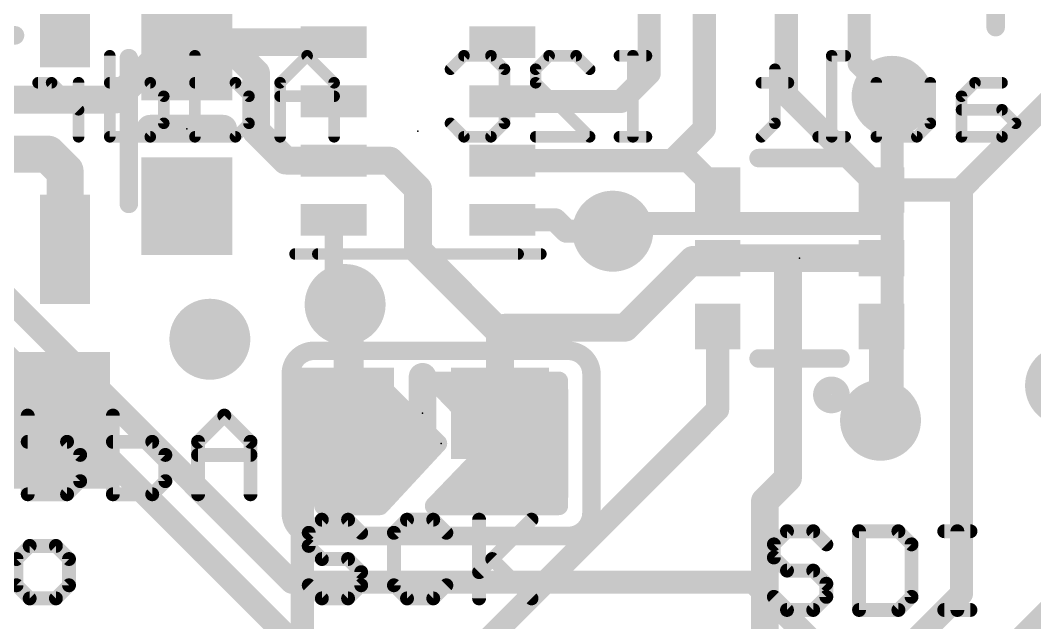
# Model space of a CAD drawing. Extents: x -3.6 to 34.1, y -8.2 to 24.4.
# Drawn here: x 8.33 to 19.47, y 3.49 to 10.11 of the extents above; entities that cross this region are included whole.
import ezdxf

# ---------------------------------------------------------------- set-up
doc = ezdxf.new("R2010")
doc.units = 0
for name, color, linetype in [('1', 12, 'CONTINUOUS'), ('16', 5, 'CONTINUOUS'), ('18', 110, 'CONTINUOUS'), ('21', 40, 'CONTINUOUS'), ('22', 6, 'CONTINUOUS'), ('23', 40, 'CONTINUOUS'), ('24', 6, 'CONTINUOUS')]:
    doc.layers.add(name, color=color, linetype=linetype)

# ---------------------------------------------------------------- blocks, each defined once
blk = doc.blocks.new('RECT')
blk.add_solid([(-0.5, -0.5), (0.5, -0.5), (-0.5, 0.5), (0.5, 0.5)])
blk = doc.blocks.new('RECT121920X243840R50')
at = {"const_width": 0.1905}
blk.add_lwpolyline([(0.2858, -0.5715), (0.2858, 0.5715, 0.4142), (0.1905, 0.6668), (-0.1905, 0.6668, 0.4142), (-0.2858, 0.5715), (-0.2858, -0.5715, 0.4142), (-0.1905, -0.6668), (0.1905, -0.6668, 0.4142)], format="xyb", close=True, dxfattribs=at)
blk.add_solid([(-0.2159, -0.5969), (0.2159, -0.5969), (-0.2159, 0.5969), (0.2159, 0.5969)])
blk = doc.blocks.new('ROUNDV')
at = {"const_width": 0.5}
blk.add_lwpolyline([(0, -0.25, 1), (0, 0.25, 1), (0, -0.25)], format="xyb", dxfattribs=at)

msp = doc.modelspace()

# ---------------------------------------------------------------- linework, layer by layer
at = {"layer": '1'}
for points, const_width in [([(15.24, 9.525), (15.24, 11.01)], 0.254), ([(10.16, 9.7654), (10.16, 10.541)], 0.4064), ([(15.845, 10.58), (15.845, 8.916)], 0.254), ([(16.745, 10.58), (16.745, 9.289)], 0.254), ([(17.545, 10.58), (17.545, 9.633)], 0.254), ([(9.906, 9.7654), (9.3751, 9.2345)], 0.3048), ([(9.906, 9.7654), (10.16, 9.7654)], 0.3048), ([(10.2596, 9.865), (10.16, 9.7654)], 0.3048), ([(10.6816, 9.7654), (10.16, 9.7654)], 0.3048), ([(11.775, 9.865), (10.2596, 9.865)], 0.3048), ([(10.922, 9.525), (10.6816, 9.7654)], 0.3048), ([(17.545, 9.633), (17.907, 9.271)], 0.254), ([(10.922, 8.89), (10.922, 9.525)], 0.3048), ([(15.24, 9.525), (14.93, 9.215)], 0.254), ([(19.804, 9.39), (18.657, 8.243)], 0.254), ([(7.8796, 9.2345), (9.3751, 9.2345)], 0.3048), ([(16.745, 9.289), (17.791, 8.243)], 0.254), ([(14.93, 9.215), (13.625, 9.215)], 0.254), ([(10.922, 8.89), (11.247, 8.565)], 0.3048), ([(15.845, 8.916), (15.494, 8.565)], 0.254), ([(8.636, 8.636), (6.985, 8.636)], 0.4064), ([(8.824, 8.448), (8.636, 8.636)], 0.4064), ([(11.247, 8.565), (11.775, 8.565)], 0.3048), ([(12.39, 8.565), (11.775, 8.565)], 0.3048), ([(12.7, 8.255), (12.39, 8.565)], 0.3048), ([(13.625, 8.565), (15.494, 8.565)], 0.254), ([(15.494, 8.565), (15.669, 8.565)], 0.254), ([(15.669, 8.565), (15.991, 8.243)], 0.254), ([(8.824, 7.5899), (8.824, 8.448)], 0.4064), ([(12.7, 8.255), (12.7, 7.581)], 0.3048), ([(18.657, 8.243), (17.791, 8.243)], 0.254), ([(18.669, 8.231), (18.657, 8.243)], 0.254), ([(18.669, 3.81), (18.669, 8.231)], 0.254), ([(13.625, 7.915), (14.2066, 7.915)], 0.254), ([(14.2066, 7.915), (14.3313, 7.7903)], 0.254), ([(11.775, 7.915), (11.775, 7.185)], 0.2032), ([(14.3313, 7.7903), (14.8393, 7.7903)], 0.254), ([(13.6008, 6.6802), (12.7, 7.581)], 0.3048), ([(15.7207, 7.4756), (14.9761, 6.731)], 0.3048), ([(15.9736, 7.4756), (15.7207, 7.4756)], 0.3048), ([(15.991, 7.493), (15.9736, 7.4756)], 0.3048), ([(15.991, 7.493), (16.764, 7.493)], 0.3048), ([(16.764, 7.493), (17.791, 7.493)], 0.3048), ([(16.764, 5.08), (16.764, 7.493)], 0.3048), ([(11.775, 7.185), (11.975, 6.985)], 0.2032), ([(11.8999, 6.985), (11.9, 6.9851)], 0.254), ([(11.975, 6.985), (11.8999, 6.985)], 0.254), ([(11.975, 6.985), (11.975, 5.8654)], 0.254), ([(13.6008, 6.6802), (13.6516, 6.731)], 0.3048), ([(13.6008, 5.7912), (13.6008, 6.6802)], 0.3048), ([(13.6516, 6.731), (14.9761, 6.731)], 0.3048), ([(15.991, 6.743), (15.991, 5.831)], 0.254), ([(17.78, 6.732), (17.791, 6.743)], 0.254), ([(17.78, 5.715), (17.78, 6.732)], 0.254), ([(7.874, 6.538), (8.697, 5.715)], 0.4064), ([(11.9008, 5.7912), (11.43, 5.3204)], 0.254), ([(11.975, 5.8654), (11.9008, 5.7912)], 0.254), ([(15.991, 5.831), (12.7, 2.54)], 0.254), ([(11.43, 5.3204), (11.43, 1.778)], 0.254), ([(16.51, 4.826), (16.764, 5.08)], 0.3048), ([(16.51, 1.397), (16.51, 4.826)], 0.3048), ([(17.78, 2.921), (18.669, 3.81)], 0.254)]:
    msp.add_lwpolyline(points, dxfattribs=dict(at, const_width=const_width))
for points, const_width in [([(9.906, 9.8416, 1), (9.906, 9.6892)], 0.1524), ([(9.9599, 9.7115, 1), (9.8521, 9.8193)], 0.1524), ([(10.16, 9.8416, 1), (10.16, 9.6892)], 0.1524), ([(10.16, 9.6892, 1), (10.16, 9.8416)], 0.1524), ([(10.2596, 9.9412, 1), (10.2596, 9.7888)], 0.1524), ([(10.3135, 9.8111, 1), (10.2057, 9.9189)], 0.1524), ([(10.7355, 9.8193, 1), (10.6277, 9.7115)], 0.1524), ([(10.6816, 9.6892, 1), (10.6816, 9.8416)], 0.1524), ([(11.775, 9.7888, 1), (11.775, 9.9412)], 0.1524), ([(10.0584, 9.7654, 1), (10.2616, 9.7654)], 0.2032), ([(10.1061, 9.8193, 1), (10.2139, 9.7115)], 0.1524), ([(17.5899, 9.6779, 1), (17.5001, 9.5881)], 0.127), ([(17.4815, 9.633, 1), (17.6085, 9.633)], 0.127), ([(10.9982, 9.525, 1), (10.8458, 9.525)], 0.1524), ([(10.8681, 9.4711, 1), (10.9759, 9.5789)], 0.1524), ([(15.1765, 9.525, 1), (15.3035, 9.525)], 0.127), ([(15.2849, 9.4801, 1), (15.1951, 9.5699)], 0.127), ([(9.3212, 9.2884, 1), (9.429, 9.1806)], 0.1524), ([(9.3751, 9.1583, 1), (9.3751, 9.3107)], 0.1524), ([(16.7899, 9.3339, 1), (16.7001, 9.2441)], 0.127), ([(17.8621, 9.2261, 1), (17.9519, 9.3159)], 0.127), ([(13.625, 9.2785, 1), (13.625, 9.1515)], 0.127), ([(14.8851, 9.2599, 1), (14.9749, 9.1701)], 0.127), ([(14.93, 9.1515, 1), (14.93, 9.2785)], 0.127), ([(16.6815, 9.289, 1), (16.8085, 9.289)], 0.127), ([(10.9759, 8.9439, 1), (10.8681, 8.8361)], 0.1524), ([(15.8899, 8.8711, 1), (15.8001, 8.9609)], 0.127), ([(10.8458, 8.89, 1), (10.9982, 8.89)], 0.1524), ([(15.7815, 8.916, 1), (15.9085, 8.916)], 0.127), ([(8.7078, 8.7078, 1), (8.5642, 8.5642)], 0.2032), ([(8.636, 8.5344, 1), (8.636, 8.7376)], 0.2032), ([(11.247, 8.6412, 1), (11.247, 8.4888)], 0.1524), ([(11.1931, 8.5111, 1), (11.3009, 8.6189)], 0.1524), ([(11.775, 8.6412, 1), (11.775, 8.4888)], 0.1524), ([(11.775, 8.4888, 1), (11.775, 8.6412)], 0.1524), ([(12.4439, 8.6189, 1), (12.3361, 8.5111)], 0.1524), ([(12.39, 8.4888, 1), (12.39, 8.6412)], 0.1524), ([(13.625, 8.6285, 1), (13.625, 8.5015)], 0.127), ([(15.494, 8.6285, 1), (15.494, 8.5015)], 0.127), ([(15.494, 8.5015, 1), (15.494, 8.6285)], 0.127), ([(15.7139, 8.6099, 1), (15.6241, 8.5201)], 0.127), ([(15.669, 8.5015, 1), (15.669, 8.6285)], 0.127), ([(8.9256, 8.448, 1), (8.7224, 8.448)], 0.2032), ([(8.7522, 8.3762, 1), (8.8958, 8.5198)], 0.2032), ([(15.4491, 8.6099, 1), (15.5389, 8.5201)], 0.127), ([(12.7762, 8.255, 1), (12.6238, 8.255)], 0.1524), ([(12.6461, 8.2011, 1), (12.7539, 8.3089)], 0.1524), ([(17.791, 8.3065, 1), (17.791, 8.1795)], 0.127), ([(18.7019, 8.2879, 1), (18.6121, 8.1981)], 0.127), ([(18.7325, 8.231, 1), (18.6055, 8.231)], 0.127), ([(18.657, 8.1795, 1), (18.657, 8.3065)], 0.127), ([(15.9461, 8.1981, 1), (16.0359, 8.2879)], 0.127), ([(17.7461, 8.1981, 1), (17.8359, 8.2879)], 0.127), ([(18.6121, 8.2879, 1), (18.7019, 8.1981)], 0.127), ([(18.6241, 8.1861, 1), (18.7139, 8.2759)], 0.127), ([(13.625, 7.9785, 1), (13.625, 7.8515)], 0.127), ([(14.2515, 7.9599, 1), (14.1617, 7.8701)], 0.127), ([(14.2066, 7.8515, 1), (14.2066, 7.9785)], 0.127), ([(11.8258, 7.915, 1), (11.7242, 7.915)], 0.1016), ([(14.3313, 7.8538, 1), (14.3313, 7.7268)], 0.127), ([(14.8393, 7.7268, 1), (14.8393, 7.8538)], 0.127), ([(14.2864, 7.7454, 1), (14.3762, 7.8352)], 0.127), ([(8.7224, 7.5899, 1), (8.9256, 7.5899)], 0.2032), ([(12.7539, 7.6349, 1), (12.6461, 7.5271)], 0.1524), ([(12.6238, 7.581, 1), (12.7762, 7.581)], 0.1524), ([(15.7207, 7.5518, 1), (15.7207, 7.3994)], 0.1524), ([(15.7746, 7.4217, 1), (15.6668, 7.5295)], 0.1524), ([(15.9197, 7.5295, 1), (16.0275, 7.4217)], 0.1524), ([(15.991, 7.5692, 1), (15.991, 7.4168)], 0.1524), ([(16.0449, 7.4391, 1), (15.9371, 7.5469)], 0.1524), ([(15.9736, 7.3994, 1), (15.9736, 7.5518)], 0.1524), ([(16.764, 7.5692, 1), (16.764, 7.4168)], 0.1524), ([(16.8402, 7.493, 1), (16.6878, 7.493)], 0.1524), ([(16.764, 7.4168, 1), (16.764, 7.5692)], 0.1524), ([(17.791, 7.4168, 1), (17.791, 7.5692)], 0.1524), ([(11.8109, 7.2209, 1), (11.7391, 7.1491)], 0.1016), ([(11.7242, 7.185, 1), (11.8258, 7.185)], 0.1016), ([(11.8999, 7.0485, 1), (11.8999, 6.9215)], 0.127), ([(11.855, 7.0299, 1), (11.9448, 6.9401)], 0.127), ([(11.9449, 6.9402, 1), (11.8551, 7.03)], 0.127), ([(12.0385, 6.985, 1), (11.9115, 6.985)], 0.127), ([(11.9391, 6.9491, 1), (12.0109, 7.0209)], 0.1016), ([(11.975, 6.9215, 1), (11.975, 7.0485)], 0.127), ([(13.677, 6.6802, 1), (13.5246, 6.6802)], 0.1524), ([(13.5469, 6.7341, 1), (13.6547, 6.6263)], 0.1524), ([(13.5469, 6.6263, 1), (13.6547, 6.7341)], 0.1524), ([(13.6516, 6.8072, 1), (13.6516, 6.6548)], 0.1524), ([(13.7055, 6.6771, 1), (13.5977, 6.7849)], 0.1524), ([(14.9222, 6.7849, 1), (15.03, 6.6771)], 0.1524), ([(14.9761, 6.6548, 1), (14.9761, 6.8072)], 0.1524), ([(16.0545, 6.743, 1), (15.9275, 6.743)], 0.127), ([(17.8435, 6.732, 1), (17.7165, 6.732)], 0.127), ([(17.7351, 6.7769, 1), (17.8249, 6.6871)], 0.127), ([(17.8359, 6.6981, 1), (17.7461, 6.7879)], 0.127), ([(11.9457, 5.7463, 1), (11.8559, 5.8361)], 0.127), ([(11.9115, 5.8654, 1), (12.0385, 5.8654)], 0.127), ([(12.0199, 5.8205, 1), (11.9301, 5.9103)], 0.127), ([(16.0359, 5.7861, 1), (15.9461, 5.8759)], 0.127), ([(8.6252, 5.6432, 1), (8.7688, 5.7868)], 0.2032), ([(11.8559, 5.8361, 1), (11.9457, 5.7463)], 0.127), ([(13.5246, 5.7912, 1), (13.677, 5.7912)], 0.1524), ([(15.9275, 5.831, 1), (16.0545, 5.831)], 0.127), ([(17.7165, 5.715, 1), (17.8435, 5.715)], 0.127), ([(11.4935, 5.3204, 1), (11.3665, 5.3204)], 0.127), ([(11.3851, 5.3653, 1), (11.4749, 5.2755)], 0.127), ([(16.6878, 5.08, 1), (16.8402, 5.08)], 0.1524), ([(16.8179, 5.0261, 1), (16.7101, 5.1339)], 0.1524), ([(16.5862, 4.826, 1), (16.4338, 4.826)], 0.1524), ([(16.4561, 4.8799, 1), (16.5639, 4.7721)], 0.1524), ([(18.7139, 3.7651, 1), (18.6241, 3.8549)], 0.127), ([(18.6055, 3.81, 1), (18.7325, 3.81)], 0.127)]:
    msp.add_lwpolyline(points, format="xyb", dxfattribs=dict(at, const_width=const_width))
at = {"layer": '16'}
for points, const_width in [([(17.907, 9.271), (17.907, 7.874)], 0.254), ([(14.8393, 7.7903), (14.923, 7.874)], 0.254), ([(14.923, 7.874), (17.907, 7.874)], 0.254), ([(17.907, 7.874), (17.907, 5.842)], 0.254), ([(7.7459, 7.5057), (11.3146, 3.937)], 0.254), ([(11.8999, 6.985), (11.8999, 5.4991)], 0.254), ([(12.065, 2.54), (7.747, 6.858)], 0.254), ([(12.2325, 6.1476), (11.661, 6.1476)], 0.2032), ([(11.661, 6.1476), (11.661, 4.7744)], 0.2032), ([(12.9191, 5.461), (12.2325, 6.1476)], 0.2032), ([(13.5382, 5.461), (12.877, 6.1476)], 0.2032), ([(12.877, 6.1476), (14.247, 6.1476)], 0.2032), ([(14.247, 6.1476), (14.247, 4.7744)], 0.2032), ([(11.661, 6.096), (12.2841, 6.096)], 0.2032), ([(12.9267, 6.096), (14.247, 6.096)], 0.2032), ([(11.661, 5.8928), (12.4873, 5.8928)], 0.2032), ([(13.1224, 5.8928), (14.247, 5.8928)], 0.2032), ([(17.907, 5.842), (17.78, 5.715)], 0.254), ([(19.1008, 3.0988), (21.844, 5.842)], 0.254), ([(11.661, 5.6896), (12.6905, 5.6896)], 0.2032), ([(13.3181, 5.6896), (14.247, 5.6896)], 0.2032), ([(11.661, 5.4864), (12.8937, 5.4864)], 0.2032), ([(11.8999, 5.4991), (11.938, 5.461)], 0.254), ([(13.5137, 5.4864), (14.247, 5.4864)], 0.2032), ([(12.2825, 4.7744), (12.9191, 5.461)], 0.2032), ([(12.877, 4.7744), (13.5382, 5.461)], 0.2032), ([(11.661, 5.2832), (12.7542, 5.2832)], 0.2032), ([(13.367, 5.2832), (14.247, 5.2832)], 0.2032), ([(11.661, 5.08), (12.5658, 5.08)], 0.2032), ([(13.1713, 5.08), (14.247, 5.08)], 0.2032), ([(11.661, 4.8768), (12.3774, 4.8768)], 0.2032), ([(12.9756, 4.8768), (14.247, 4.8768)], 0.2032), ([(11.661, 4.7744), (12.2825, 4.7744)], 0.2032), ([(14.247, 4.7744), (12.877, 4.7744)], 0.2032), ([(11.3146, 3.937), (16.383, 3.937)], 0.254), ([(16.383, 3.937), (17.78, 2.54)], 0.254)]:
    msp.add_lwpolyline(points, dxfattribs=dict(at, const_width=const_width))
for points, const_width in [([(17.9705, 9.271, 1), (17.8435, 9.271)], 0.127), ([(14.923, 7.9375, 1), (14.923, 7.8105)], 0.127), ([(14.9679, 7.8291, 1), (14.8781, 7.9189)], 0.127), ([(17.9705, 7.874, 1), (17.8435, 7.874)], 0.127), ([(17.8435, 7.874, 1), (17.9705, 7.874)], 0.127), ([(17.907, 7.8105, 1), (17.907, 7.9375)], 0.127), ([(14.7944, 7.8352, 1), (14.8842, 7.7454)], 0.127), ([(11.9634, 6.985, 1), (11.8364, 6.985)], 0.127), ([(11.661, 6.1984, 1), (11.661, 6.0968)], 0.1016), ([(11.7118, 6.1476, 1), (11.6102, 6.1476)], 0.1016), ([(12.2684, 6.1835, 1), (12.1966, 6.1117)], 0.1016), ([(12.2325, 6.0968, 1), (12.2325, 6.1984)], 0.1016), ([(12.9136, 6.1828, 1), (12.8404, 6.1124)], 0.1016), ([(12.877, 6.1984, 1), (12.877, 6.0968)], 0.1016), ([(14.2978, 6.1476, 1), (14.1962, 6.1476)], 0.1016), ([(14.247, 6.0968, 1), (14.247, 6.1984)], 0.1016), ([(11.661, 6.1468, 1), (11.661, 6.0452)], 0.1016), ([(12.2841, 6.0452, 1), (12.2841, 6.1468)], 0.1016), ([(12.9267, 6.1468, 1), (12.9267, 6.0452)], 0.1016), ([(14.247, 6.0452, 1), (14.247, 6.1468)], 0.1016), ([(11.661, 5.9436, 1), (11.661, 5.842)], 0.1016), ([(12.4873, 5.842, 1), (12.4873, 5.9436)], 0.1016), ([(13.1224, 5.9436, 1), (13.1224, 5.842)], 0.1016), ([(14.247, 5.842, 1), (14.247, 5.9436)], 0.1016), ([(17.8435, 5.842, 1), (17.9705, 5.842)], 0.127), ([(17.9519, 5.7971, 1), (17.8621, 5.8869)], 0.127), ([(17.7351, 5.7599, 1), (17.8249, 5.6701)], 0.127), ([(11.661, 5.7404, 1), (11.661, 5.6388)], 0.1016), ([(12.6905, 5.6388, 1), (12.6905, 5.7404)], 0.1016), ([(13.3181, 5.7404, 1), (13.3181, 5.6388)], 0.1016), ([(14.247, 5.6388, 1), (14.247, 5.7404)], 0.1016), ([(11.661, 5.5372, 1), (11.661, 5.4356)], 0.1016), ([(11.9448, 5.544, 1), (11.855, 5.4542)], 0.127), ([(12.8937, 5.4356, 1), (12.8937, 5.5372)], 0.1016), ([(13.5137, 5.5372, 1), (13.5137, 5.4356)], 0.1016), ([(14.247, 5.4356, 1), (14.247, 5.5372)], 0.1016), ([(11.8364, 5.4991, 1), (11.9634, 5.4991)], 0.127), ([(11.8931, 5.4161, 1), (11.9829, 5.5059)], 0.127), ([(12.9564, 5.4265, 1), (12.8818, 5.4955)], 0.1016), ([(12.8832, 5.4251, 1), (12.955, 5.4969)], 0.1016), ([(13.5748, 5.4258, 1), (13.5016, 5.4962)], 0.1016), ([(13.5016, 5.4258, 1), (13.5748, 5.4962)], 0.1016), ([(11.661, 5.334, 1), (11.661, 5.2324)], 0.1016), ([(12.7542, 5.2324, 1), (12.7542, 5.334)], 0.1016), ([(13.367, 5.334, 1), (13.367, 5.2324)], 0.1016), ([(14.247, 5.2324, 1), (14.247, 5.334)], 0.1016), ([(11.661, 5.1308, 1), (11.661, 5.0292)], 0.1016), ([(12.5658, 5.0292, 1), (12.5658, 5.1308)], 0.1016), ([(13.1713, 5.1308, 1), (13.1713, 5.0292)], 0.1016), ([(14.247, 5.0292, 1), (14.247, 5.1308)], 0.1016), ([(11.661, 4.9276, 1), (11.661, 4.826)], 0.1016), ([(12.3774, 4.826, 1), (12.3774, 4.9276)], 0.1016), ([(12.9756, 4.9276, 1), (12.9756, 4.826)], 0.1016), ([(14.247, 4.826, 1), (14.247, 4.9276)], 0.1016), ([(11.661, 4.8252, 1), (11.661, 4.7236)], 0.1016), ([(11.6102, 4.7744, 1), (11.7118, 4.7744)], 0.1016), ([(12.2452, 4.8089, 1), (12.3198, 4.7399)], 0.1016), ([(12.2825, 4.7236, 1), (12.2825, 4.8252)], 0.1016), ([(12.877, 4.8252, 1), (12.877, 4.7236)], 0.1016), ([(12.8404, 4.8096, 1), (12.9136, 4.7392)], 0.1016), ([(14.1962, 4.7744, 1), (14.2978, 4.7744)], 0.1016), ([(14.247, 4.7236, 1), (14.247, 4.8252)], 0.1016), ([(11.3146, 4.0005, 1), (11.3146, 3.8735)], 0.127), ([(11.2697, 3.8921, 1), (11.3595, 3.9819)], 0.127), ([(16.4279, 3.9819, 1), (16.3381, 3.8921)], 0.127), ([(16.383, 3.8735, 1), (16.383, 4.0005)], 0.127)]:
    msp.add_lwpolyline(points, format="xyb", dxfattribs=dict(at, const_width=const_width))
at = {"layer": '21'}
for points, const_width in [([(15.245, 10.03), (15.245, 12.83)], 0.2032), ([(19.045, 12.83), (19.045, 10.03)], 0.2032), ([(7.474, 9.94), (8.274, 9.94)], 0.2032), ([(9.524, 9.69), (9.524, 8.09)], 0.2032), ([(10.56, 8.9154), (9.76, 8.9154)], 0.3048), ([(16.441, 8.593), (17.341, 8.593)], 0.2032), ([(11.35, 7.54), (14.05, 7.54)], 0.127), ([(13.8, 7.54), (11.6, 7.54)], 0.127), ([(16.441, 6.393), (17.341, 6.393)], 0.2032), ([(12.7508, 6.1912), (12.7508, 5.3912)], 0.3048), ([(11.644, 4.6235), (11.4999, 4.4795)], 0.1524), ([(11.9321, 4.6235), (11.644, 4.6235)], 0.1524), ([(12.0761, 4.4795), (11.9321, 4.6235)], 0.1524), ([(12.5795, 4.6235), (12.4354, 4.4795)], 0.1524), ([(12.8676, 4.6235), (12.5795, 4.6235)], 0.1524), ([(13.0117, 4.4795), (12.8676, 4.6235)], 0.1524), ([(13.371, 4.6235), (13.371, 3.7592)], 0.1524), ([(13.371, 4.0473), (13.9472, 4.6235)], 0.1524), ([(16.7529, 4.4965), (16.6088, 4.3525)], 0.1524), ([(17.041, 4.4965), (16.7529, 4.4965)], 0.1524), ([(17.1851, 4.3525), (17.041, 4.4965)], 0.1524), ([(17.5444, 4.4965), (17.5444, 3.6322)], 0.1524), ([(17.9765, 4.4965), (17.5444, 4.4965)], 0.1524), ([(18.1206, 4.3525), (17.9765, 4.4965)], 0.1524), ([(18.4799, 4.4965), (18.768, 4.4965)], 0.1524), ([(18.6239, 3.6322), (18.6239, 4.4965)], 0.1524), ([(11.4999, 4.4795), (11.4999, 4.3354)], 0.1524), ([(12.4354, 4.4795), (12.4354, 3.9033)], 0.1524), ([(8.435, 4.3354), (8.291, 4.1914)], 0.1524), ([(8.7231, 4.3354), (8.435, 4.3354)], 0.1524), ([(8.8672, 4.1914), (8.7231, 4.3354)], 0.1524), ([(11.4999, 4.3354), (11.644, 4.1914)], 0.1524), ([(16.6088, 4.3525), (16.6088, 4.2084)], 0.1524), ([(18.1206, 3.7763), (18.1206, 4.3525)], 0.1524), ([(8.291, 4.1914), (8.291, 3.9033)], 0.1524), ([(8.8672, 3.9033), (8.8672, 4.1914)], 0.1524), ([(11.644, 4.1914), (11.9321, 4.1914)], 0.1524), ([(11.9321, 4.1914), (12.0761, 4.0473)], 0.1524), ([(13.515, 4.1914), (13.9472, 3.7592)], 0.1524), ([(16.6088, 4.2084), (16.7529, 4.0644)], 0.1524), ([(12.0761, 4.0473), (12.0761, 3.9033)], 0.1524), ([(16.7529, 4.0644), (17.041, 4.0644)], 0.1524), ([(17.041, 4.0644), (17.1851, 3.9203)], 0.1524), ([(8.291, 3.9033), (8.435, 3.7592)], 0.1524), ([(8.7231, 3.7592), (8.8672, 3.9033)], 0.1524), ([(11.644, 3.7592), (11.4999, 3.9033)], 0.1524), ([(12.0761, 3.9033), (11.9321, 3.7592)], 0.1524), ([(12.4354, 3.9033), (12.5795, 3.7592)], 0.1524), ([(12.8676, 3.7592), (13.0117, 3.9033)], 0.1524), ([(17.1851, 3.9203), (17.1851, 3.7763)], 0.1524), ([(8.435, 3.7592), (8.7231, 3.7592)], 0.1524), ([(11.9321, 3.7592), (11.644, 3.7592)], 0.1524), ([(12.5795, 3.7592), (12.8676, 3.7592)], 0.1524), ([(16.7529, 3.6322), (16.6088, 3.7763)], 0.1524), ([(17.1851, 3.7763), (17.041, 3.6322)], 0.1524), ([(17.9765, 3.6322), (18.1206, 3.7763)], 0.1524), ([(17.041, 3.6322), (16.7529, 3.6322)], 0.1524), ([(17.5444, 3.6322), (17.9765, 3.6322)], 0.1524), ([(18.4799, 3.6322), (18.768, 3.6322)], 0.1524)]:
    msp.add_lwpolyline(points, dxfattribs=dict(at, const_width=const_width))
for points, const_width in [([(8.274, 9.8892, 1), (8.274, 9.9908)], 0.1016), ([(15.1942, 10.03, 1), (15.2958, 10.03)], 0.1016), ([(18.9942, 10.03, 1), (19.0958, 10.03)], 0.1016), ([(9.5748, 9.69, 1), (9.4732, 9.69)], 0.1016), ([(9.76, 8.9916, 1), (9.76, 8.8392)], 0.1524), ([(10.56, 8.8392, 1), (10.56, 8.9916)], 0.1524), ([(16.441, 8.6438, 1), (16.441, 8.5422)], 0.1016), ([(17.341, 8.5422, 1), (17.341, 8.6438)], 0.1016), ([(9.4732, 8.09, 1), (9.5748, 8.09)], 0.1016), ([(11.35, 7.5717, 1), (11.35, 7.5083)], 0.0635), ([(11.6, 7.5717, 1), (11.6, 7.5083)], 0.0635), ([(13.8, 7.5083, 1), (13.8, 7.5717)], 0.0635), ([(14.05, 7.5083, 1), (14.05, 7.5717)], 0.0635), ([(16.441, 6.4438, 1), (16.441, 6.3422)], 0.1016), ([(17.341, 6.3422, 1), (17.341, 6.4438)], 0.1016), ([(12.827, 6.1912, 1), (12.6746, 6.1912)], 0.1524), ([(17.241, 5.893, 1), (17.241, 6.093, 1), (17.241, 5.893)], 0.2032), ([(12.6746, 5.3912, 1), (12.827, 5.3912)], 0.1524), ([(11.644, 4.6616, 1), (11.644, 4.5854)], 0.0762), ([(11.6709, 4.5966, 1), (11.617, 4.6505)], 0.0762), ([(11.959, 4.6505, 1), (11.9051, 4.5966)], 0.0762), ([(11.9321, 4.5854, 1), (11.9321, 4.6616)], 0.0762), ([(12.5795, 4.6616, 1), (12.5795, 4.5854)], 0.0762), ([(12.6064, 4.5966, 1), (12.5526, 4.6505)], 0.0762), ([(12.8946, 4.6505, 1), (12.8407, 4.5966)], 0.0762), ([(12.8676, 4.5854, 1), (12.8676, 4.6616)], 0.0762), ([(13.4091, 4.6235, 1), (13.3329, 4.6235)], 0.0762), ([(13.9741, 4.5966, 1), (13.9202, 4.6505)], 0.0762), ([(16.7529, 4.5346, 1), (16.7529, 4.4584)], 0.0762), ([(16.7798, 4.4696, 1), (16.726, 4.5235)], 0.0762), ([(17.068, 4.5235, 1), (17.0141, 4.4696)], 0.0762), ([(17.041, 4.4584, 1), (17.041, 4.5346)], 0.0762), ([(17.5825, 4.4965, 1), (17.5063, 4.4965)], 0.0762), ([(17.5444, 4.5346, 1), (17.5444, 4.4584)], 0.0762), ([(18.0035, 4.5235, 1), (17.9496, 4.4696)], 0.0762), ([(17.9765, 4.4584, 1), (17.9765, 4.5346)], 0.0762), ([(18.4799, 4.5346, 1), (18.4799, 4.4584)], 0.0762), ([(18.662, 4.4965, 1), (18.5858, 4.4965)], 0.0762), ([(18.768, 4.4584, 1), (18.768, 4.5346)], 0.0762), ([(11.538, 4.4795, 1), (11.4618, 4.4795)], 0.0762), ([(11.473, 4.5064, 1), (11.5269, 4.4525)], 0.0762), ([(12.0492, 4.4525, 1), (12.1031, 4.5064)], 0.0762), ([(12.4735, 4.4795, 1), (12.3973, 4.4795)], 0.0762), ([(12.4085, 4.5064, 1), (12.4624, 4.4525)], 0.0762), ([(12.9847, 4.4525, 1), (13.0386, 4.5064)], 0.0762), ([(8.435, 4.3735, 1), (8.435, 4.2973)], 0.0762), ([(8.462, 4.3085, 1), (8.4081, 4.3624)], 0.0762), ([(8.7501, 4.3624, 1), (8.6962, 4.3085)], 0.0762), ([(8.7231, 4.2973, 1), (8.7231, 4.3735)], 0.0762), ([(11.5269, 4.3624, 1), (11.473, 4.3085)], 0.0762), ([(11.4618, 4.3354, 1), (11.538, 4.3354)], 0.0762), ([(16.6469, 4.3525, 1), (16.5707, 4.3525)], 0.0762), ([(16.5819, 4.3794, 1), (16.6358, 4.3255)], 0.0762), ([(17.1581, 4.3255, 1), (17.212, 4.3794)], 0.0762), ([(18.1587, 4.3525, 1), (18.0825, 4.3525)], 0.0762), ([(18.0936, 4.3255, 1), (18.1475, 4.3794)], 0.0762), ([(8.264, 4.2183, 1), (8.3179, 4.1644)], 0.0762), ([(8.3291, 4.1914, 1), (8.2529, 4.1914)], 0.0762), ([(8.9053, 4.1914, 1), (8.8291, 4.1914)], 0.0762), ([(8.8402, 4.1644, 1), (8.8941, 4.2183)], 0.0762), ([(11.644, 4.2295, 1), (11.644, 4.1533)], 0.0762), ([(11.617, 4.1644, 1), (11.6709, 4.2183)], 0.0762), ([(11.959, 4.2183, 1), (11.9051, 4.1644)], 0.0762), ([(11.9321, 4.1533, 1), (11.9321, 4.2295)], 0.0762), ([(13.542, 4.2183, 1), (13.4881, 4.1644)], 0.0762), ([(16.6358, 4.2354, 1), (16.5819, 4.1815)], 0.0762), ([(16.5707, 4.2084, 1), (16.6469, 4.2084)], 0.0762), ([(12.1142, 4.0473, 1), (12.038, 4.0473)], 0.0762), ([(16.7529, 4.1025, 1), (16.7529, 4.0263)], 0.0762), ([(16.726, 4.0374, 1), (16.7798, 4.0913)], 0.0762), ([(17.068, 4.0913, 1), (17.0141, 4.0374)], 0.0762), ([(17.041, 4.0263, 1), (17.041, 4.1025)], 0.0762), ([(12.0492, 4.0204, 1), (12.1031, 4.0743)], 0.0762), ([(13.344, 4.0743, 1), (13.3979, 4.0204)], 0.0762), ([(8.3179, 3.9302, 1), (8.264, 3.8763)], 0.0762), ([(8.2529, 3.9033, 1), (8.3291, 3.9033)], 0.0762), ([(8.8291, 3.9033, 1), (8.9053, 3.9033)], 0.0762), ([(8.8941, 3.8763, 1), (8.8402, 3.9302)], 0.0762), ([(11.5269, 3.9302, 1), (11.473, 3.8763)], 0.0762), ([(12.038, 3.9033, 1), (12.1142, 3.9033)], 0.0762), ([(12.1031, 3.8763, 1), (12.0492, 3.9302)], 0.0762), ([(12.4624, 3.9302, 1), (12.4085, 3.8763)], 0.0762), ([(12.3973, 3.9033, 1), (12.4735, 3.9033)], 0.0762), ([(13.0386, 3.8763, 1), (12.9847, 3.9302)], 0.0762), ([(17.2232, 3.9203, 1), (17.147, 3.9203)], 0.0762), ([(17.1581, 3.8934, 1), (17.212, 3.9473)], 0.0762), ([(8.435, 3.7973, 1), (8.435, 3.7211)], 0.0762), ([(8.4081, 3.7323, 1), (8.462, 3.7861)], 0.0762), ([(8.6962, 3.7861, 1), (8.7501, 3.7323)], 0.0762), ([(8.7231, 3.7211, 1), (8.7231, 3.7973)], 0.0762), ([(11.644, 3.7973, 1), (11.644, 3.7211)], 0.0762), ([(11.617, 3.7323, 1), (11.6709, 3.7861)], 0.0762), ([(11.9051, 3.7861, 1), (11.959, 3.7323)], 0.0762), ([(11.9321, 3.7211, 1), (11.9321, 3.7973)], 0.0762), ([(12.5795, 3.7973, 1), (12.5795, 3.7211)], 0.0762), ([(12.5526, 3.7323, 1), (12.6064, 3.7861)], 0.0762), ([(12.8407, 3.7861, 1), (12.8946, 3.7323)], 0.0762), ([(12.8676, 3.7211, 1), (12.8676, 3.7973)], 0.0762), ([(13.3329, 3.7592, 1), (13.4091, 3.7592)], 0.0762), ([(13.9202, 3.7323, 1), (13.9741, 3.7861)], 0.0762), ([(16.6358, 3.8032, 1), (16.5819, 3.7493)], 0.0762), ([(17.147, 3.7763, 1), (17.2232, 3.7763)], 0.0762), ([(17.212, 3.7493, 1), (17.1581, 3.8032)], 0.0762), ([(18.0825, 3.7763, 1), (18.1587, 3.7763)], 0.0762), ([(18.1475, 3.7493, 1), (18.0936, 3.8032)], 0.0762), ([(16.7529, 3.6703, 1), (16.7529, 3.5941)], 0.0762), ([(16.726, 3.6053, 1), (16.7798, 3.6591)], 0.0762), ([(17.0141, 3.6591, 1), (17.068, 3.6053)], 0.0762), ([(17.041, 3.5941, 1), (17.041, 3.6703)], 0.0762), ([(17.5444, 3.6703, 1), (17.5444, 3.5941)], 0.0762), ([(17.9496, 3.6591, 1), (18.0035, 3.6053)], 0.0762), ([(17.9765, 3.5941, 1), (17.9765, 3.6703)], 0.0762), ([(18.4799, 3.6703, 1), (18.4799, 3.5941)], 0.0762), ([(18.768, 3.5941, 1), (18.768, 3.6703)], 0.0762), ([(17.5063, 3.6322, 1), (17.5825, 3.6322)], 0.0762), ([(18.5858, 3.6322, 1), (18.662, 3.6322)], 0.0762)]:
    msp.add_lwpolyline(points, format="xyb", dxfattribs=dict(at, const_width=const_width))
at = {"layer": '22'}
for points, const_width in [([(9.3147, 9.7163), (9.3147, 8.8265)], 0.127), ([(10.2503, 9.7163), (10.2503, 8.8265)], 0.127), ([(11.4824, 9.7163), (11.1858, 9.4197)], 0.127), ([(11.779, 9.4197), (11.4824, 9.7163)], 0.127), ([(13.0568, 9.568), (13.2051, 9.7163)], 0.127), ([(13.2051, 9.7163), (13.5017, 9.7163)], 0.127), ([(13.5017, 9.7163), (13.65, 9.568)], 0.127), ([(13.9923, 9.568), (14.1406, 9.7163)], 0.127), ([(14.1406, 9.7163), (14.4372, 9.7163)], 0.127), ([(14.4372, 9.7163), (14.5855, 9.568)], 0.127), ([(15.2092, 9.7163), (14.9126, 9.7163)], 0.127), ([(15.0609, 8.8265), (15.0609, 9.7163)], 0.127), ([(17.3921, 9.7163), (17.2438, 9.7163)], 0.127), ([(17.2438, 9.7163), (17.2438, 8.8265)], 0.127), ([(13.65, 9.568), (13.65, 8.9748)], 0.127), ([(13.9923, 9.4197), (13.9923, 9.568)], 0.127), ([(16.6201, 9.568), (16.6201, 8.9748)], 0.127), ([(8.6758, 9.4197), (8.5275, 9.4197)], 0.127), ([(8.9724, 9.1231), (8.6758, 9.4197)], 0.127), ([(8.9724, 8.8265), (8.9724, 9.4197)], 0.127), ([(9.7596, 9.4197), (9.3147, 9.4197)], 0.127), ([(9.9079, 9.2714), (9.7596, 9.4197)], 0.127), ([(10.6951, 9.4197), (10.2503, 9.4197)], 0.127), ([(10.8434, 9.2714), (10.6951, 9.4197)], 0.127), ([(11.1858, 9.4197), (11.1858, 8.8265)], 0.127), ([(11.779, 8.8265), (11.779, 9.4197)], 0.127), ([(14.5855, 8.8265), (13.9923, 9.4197)], 0.127), ([(16.7684, 9.4197), (16.4718, 9.4197)], 0.127), ([(17.7344, 8.8265), (17.7344, 9.4197)], 0.127), ([(18.3276, 9.4197), (18.3276, 8.9748)], 0.127), ([(18.8182, 9.4197), (18.6699, 9.2714)], 0.127), ([(19.1148, 9.4197), (18.8182, 9.4197)], 0.127), ([(9.9079, 8.9748), (9.9079, 9.2714)], 0.127), ([(10.8434, 8.9748), (10.8434, 9.2714)], 0.127), ([(11.779, 9.2714), (11.1858, 9.2714)], 0.127), ([(18.6699, 9.2714), (18.6699, 8.8265)], 0.127), ([(19.1148, 9.1231), (18.6699, 9.1231)], 0.127), ([(19.2631, 8.9748), (19.1148, 9.1231)], 0.127), ([(9.7596, 8.8265), (9.9079, 8.9748)], 0.127), ([(10.6951, 8.8265), (10.8434, 8.9748)], 0.127), ([(13.2051, 8.8265), (13.0568, 8.9748)], 0.127), ([(13.65, 8.9748), (13.5017, 8.8265)], 0.127), ([(16.6201, 8.9748), (16.4718, 8.8265)], 0.127), ([(18.3276, 8.9748), (18.1793, 8.8265)], 0.127), ([(19.1148, 8.8265), (19.2631, 8.9748)], 0.127), ([(9.3147, 8.8265), (9.7596, 8.8265)], 0.127), ([(10.2503, 8.8265), (10.6951, 8.8265)], 0.127), ([(13.5017, 8.8265), (13.2051, 8.8265)], 0.127), ([(13.9923, 8.8265), (14.5855, 8.8265)], 0.127), ([(15.2092, 8.8265), (14.9126, 8.8265)], 0.127), ([(17.3921, 8.8265), (17.0955, 8.8265)], 0.127), ([(18.1793, 8.8265), (17.7344, 8.8265)], 0.127), ([(18.6699, 8.8265), (19.1148, 8.8265)], 0.127), ([(14.351, 6.477), (11.557, 6.477)], 0.2032), ([(11.303, 6.223), (11.303, 4.699)], 0.2032), ([(14.605, 6.223), (14.605, 4.699)], 0.2032), ([(8.4136, 5.7665), (8.4136, 4.9022)], 0.1524), ([(9.3491, 5.7665), (9.3491, 4.9022)], 0.1524), ([(10.5728, 5.7665), (10.2847, 5.4784)], 0.1524), ([(10.8609, 5.4784), (10.5728, 5.7665)], 0.1524), ([(8.8458, 5.4784), (8.4136, 5.4784)], 0.1524), ([(8.9898, 5.3344), (8.8458, 5.4784)], 0.1524), ([(9.7813, 5.4784), (9.3491, 5.4784)], 0.1524), ([(9.9254, 5.3344), (9.7813, 5.4784)], 0.1524), ([(10.2847, 5.4784), (10.2847, 4.9022)], 0.1524), ([(10.8609, 4.9022), (10.8609, 5.4784)], 0.1524), ([(8.9898, 5.0463), (8.9898, 5.3344)], 0.1524), ([(9.9254, 5.0463), (9.9254, 5.3344)], 0.1524), ([(10.8609, 5.3344), (10.2847, 5.3344)], 0.1524), ([(8.8458, 4.9022), (8.9898, 5.0463)], 0.1524), ([(9.7813, 4.9022), (9.9254, 5.0463)], 0.1524), ([(8.4136, 4.9022), (8.8458, 4.9022)], 0.1524), ([(9.3491, 4.9022), (9.7813, 4.9022)], 0.1524), ([(11.557, 4.445), (14.351, 4.445)], 0.2032)]:
    msp.add_lwpolyline(points, dxfattribs=dict(at, const_width=const_width))
for points, const_width in [([(9.3465, 9.7163, 1), (9.283, 9.7163)], 0.0635), ([(10.282, 9.7163, 1), (10.2185, 9.7163)], 0.0635), ([(11.5048, 9.7387, 1), (11.4599, 9.6938)], 0.0635), ([(11.5048, 9.6938, 1), (11.4599, 9.7387)], 0.0635), ([(13.2051, 9.748, 1), (13.2051, 9.6845)], 0.0635), ([(13.2276, 9.6938, 1), (13.1827, 9.7387)], 0.0635), ([(13.5242, 9.7387, 1), (13.4792, 9.6938)], 0.0635), ([(13.5017, 9.6845, 1), (13.5017, 9.748)], 0.0635), ([(14.1406, 9.748, 1), (14.1406, 9.6845)], 0.0635), ([(14.1631, 9.6938, 1), (14.1182, 9.7387)], 0.0635), ([(14.4597, 9.7387, 1), (14.4148, 9.6938)], 0.0635), ([(14.4372, 9.6845, 1), (14.4372, 9.748)], 0.0635), ([(14.9126, 9.748, 1), (14.9126, 9.6845)], 0.0635), ([(15.0926, 9.7163, 1), (15.0291, 9.7163)], 0.0635), ([(15.2092, 9.6845, 1), (15.2092, 9.748)], 0.0635), ([(17.2755, 9.7163, 1), (17.212, 9.7163)], 0.0635), ([(17.2438, 9.748, 1), (17.2438, 9.6845)], 0.0635), ([(17.3921, 9.6845, 1), (17.3921, 9.748)], 0.0635), ([(13.0344, 9.5904, 1), (13.0793, 9.5455)], 0.0635), ([(13.6817, 9.568, 1), (13.6182, 9.568)], 0.0635), ([(13.6275, 9.5455, 1), (13.6724, 9.5904)], 0.0635), ([(14.0241, 9.568, 1), (13.9606, 9.568)], 0.0635), ([(13.9699, 9.5904, 1), (14.0148, 9.5455)], 0.0635), ([(14.5631, 9.5455, 1), (14.608, 9.5904)], 0.0635), ([(16.6518, 9.568, 1), (16.5883, 9.568)], 0.0635), ([(8.5275, 9.4514, 1), (8.5275, 9.3879)], 0.0635), ([(8.6983, 9.4421, 1), (8.6534, 9.3972)], 0.0635), ([(8.6758, 9.3879, 1), (8.6758, 9.4514)], 0.0635), ([(9.0041, 9.4197, 1), (8.9406, 9.4197)], 0.0635), ([(9.3147, 9.4514, 1), (9.3147, 9.3879)], 0.0635), ([(9.7821, 9.4421, 1), (9.7372, 9.3972)], 0.0635), ([(9.7596, 9.3879, 1), (9.7596, 9.4514)], 0.0635), ([(10.2503, 9.4514, 1), (10.2503, 9.3879)], 0.0635), ([(10.7176, 9.4421, 1), (10.6727, 9.3972)], 0.0635), ([(10.6951, 9.3879, 1), (10.6951, 9.4514)], 0.0635), ([(11.2175, 9.4197, 1), (11.154, 9.4197)], 0.0635), ([(11.1633, 9.4421, 1), (11.2082, 9.3972)], 0.0635), ([(11.8107, 9.4197, 1), (11.7472, 9.4197)], 0.0635), ([(11.7565, 9.3972, 1), (11.8014, 9.4421)], 0.0635), ([(14.0148, 9.4421, 1), (13.9699, 9.3972)], 0.0635), ([(16.4718, 9.4514, 1), (16.4718, 9.3879)], 0.0635), ([(16.7684, 9.3879, 1), (16.7684, 9.4514)], 0.0635), ([(17.7662, 9.4197, 1), (17.7027, 9.4197)], 0.0635), ([(18.3593, 9.4197, 1), (18.2958, 9.4197)], 0.0635), ([(18.8182, 9.4514, 1), (18.8182, 9.3879)], 0.0635), ([(18.8407, 9.3972, 1), (18.7958, 9.4421)], 0.0635), ([(19.1148, 9.3879, 1), (19.1148, 9.4514)], 0.0635), ([(13.9606, 9.4197, 1), (14.0241, 9.4197)], 0.0635), ([(9.9397, 9.2714, 1), (9.8762, 9.2714)], 0.0635), ([(9.8855, 9.2489, 1), (9.9304, 9.2938)], 0.0635), ([(10.8752, 9.2714, 1), (10.8117, 9.2714)], 0.0635), ([(10.821, 9.2489, 1), (10.8659, 9.2938)], 0.0635), ([(11.1858, 9.3031, 1), (11.1858, 9.2396)], 0.0635), ([(11.779, 9.2396, 1), (11.779, 9.3031)], 0.0635), ([(18.7017, 9.2714, 1), (18.6382, 9.2714)], 0.0635), ([(18.6475, 9.2938, 1), (18.6924, 9.2489)], 0.0635), ([(8.9499, 9.1006, 1), (8.9948, 9.1455)], 0.0635), ([(18.6699, 9.1548, 1), (18.6699, 9.0913)], 0.0635), ([(19.1373, 9.1455, 1), (19.0924, 9.1006)], 0.0635), ([(19.1148, 9.0913, 1), (19.1148, 9.1548)], 0.0635), ([(9.9304, 8.9523, 1), (9.8855, 8.9972)], 0.0635), ([(10.8659, 8.9523, 1), (10.821, 8.9972)], 0.0635), ([(13.0793, 8.9972, 1), (13.0344, 8.9523)], 0.0635), ([(13.6724, 8.9523, 1), (13.6275, 8.9972)], 0.0635), ([(16.6425, 8.9523, 1), (16.5976, 8.9972)], 0.0635), ([(18.35, 8.9523, 1), (18.3051, 8.9972)], 0.0635), ([(19.2856, 8.9523, 1), (19.2406, 8.9972)], 0.0635), ([(19.2406, 8.9523, 1), (19.2856, 8.9972)], 0.0635), ([(9.8762, 8.9748, 1), (9.9397, 8.9748)], 0.0635), ([(10.8117, 8.9748, 1), (10.8752, 8.9748)], 0.0635), ([(13.6182, 8.9748, 1), (13.6817, 8.9748)], 0.0635), ([(16.5883, 8.9748, 1), (16.6518, 8.9748)], 0.0635), ([(18.2958, 8.9748, 1), (18.3593, 8.9748)], 0.0635), ([(8.9406, 8.8265, 1), (9.0041, 8.8265)], 0.0635), ([(9.3147, 8.8583, 1), (9.3147, 8.7948)], 0.0635), ([(9.283, 8.8265, 1), (9.3465, 8.8265)], 0.0635), ([(9.7372, 8.849, 1), (9.7821, 8.804)], 0.0635), ([(9.7596, 8.7948, 1), (9.7596, 8.8583)], 0.0635), ([(10.2503, 8.8583, 1), (10.2503, 8.7948)], 0.0635), ([(10.2185, 8.8265, 1), (10.282, 8.8265)], 0.0635), ([(10.6727, 8.849, 1), (10.7176, 8.804)], 0.0635), ([(10.6951, 8.7948, 1), (10.6951, 8.8583)], 0.0635), ([(11.154, 8.8265, 1), (11.2175, 8.8265)], 0.0635), ([(11.7472, 8.8265, 1), (11.8107, 8.8265)], 0.0635), ([(13.2051, 8.8583, 1), (13.2051, 8.7948)], 0.0635), ([(13.1827, 8.804, 1), (13.2276, 8.849)], 0.0635), ([(13.4792, 8.849, 1), (13.5242, 8.804)], 0.0635), ([(13.5017, 8.7948, 1), (13.5017, 8.8583)], 0.0635), ([(13.9923, 8.8583, 1), (13.9923, 8.7948)], 0.0635), ([(14.5631, 8.804, 1), (14.608, 8.849)], 0.0635), ([(14.5855, 8.7948, 1), (14.5855, 8.8583)], 0.0635), ([(14.9126, 8.8583, 1), (14.9126, 8.7948)], 0.0635), ([(15.0291, 8.8265, 1), (15.0926, 8.8265)], 0.0635), ([(15.2092, 8.7948, 1), (15.2092, 8.8583)], 0.0635), ([(16.4493, 8.849, 1), (16.4943, 8.804)], 0.0635), ([(17.0955, 8.8583, 1), (17.0955, 8.7948)], 0.0635), ([(17.212, 8.8265, 1), (17.2755, 8.8265)], 0.0635), ([(17.3921, 8.7948, 1), (17.3921, 8.8583)], 0.0635), ([(17.7344, 8.8583, 1), (17.7344, 8.7948)], 0.0635), ([(17.7027, 8.8265, 1), (17.7662, 8.8265)], 0.0635), ([(18.1568, 8.849, 1), (18.2017, 8.804)], 0.0635), ([(18.1793, 8.7948, 1), (18.1793, 8.8583)], 0.0635), ([(18.6699, 8.8583, 1), (18.6699, 8.7948)], 0.0635), ([(18.6382, 8.8265, 1), (18.7017, 8.8265)], 0.0635), ([(19.0924, 8.849, 1), (19.1373, 8.804)], 0.0635), ([(19.1148, 8.7948, 1), (19.1148, 8.8583)], 0.0635), ([(11.557, 6.477, 0.4142), (11.303, 6.223)], 0.2032), ([(11.557, 6.5278, 1), (11.557, 6.4262)], 0.1016), ([(11.557, 6.4262, 1), (11.557, 6.5278)], 0.1016), ([(14.605, 6.223, 0.4142), (14.351, 6.477)], 0.2032), ([(14.351, 6.5278, 1), (14.351, 6.4262)], 0.1016), ([(14.351, 6.4262, 1), (14.351, 6.5278)], 0.1016), ([(11.3538, 6.223, 1), (11.2522, 6.223)], 0.1016), ([(11.2522, 6.223, 1), (11.3538, 6.223)], 0.1016), ([(14.6558, 6.223, 1), (14.5542, 6.223)], 0.1016), ([(14.5542, 6.223, 1), (14.6558, 6.223)], 0.1016), ([(8.4517, 5.7665, 1), (8.3755, 5.7665)], 0.0762), ([(9.3872, 5.7665, 1), (9.311, 5.7665)], 0.0762), ([(10.5997, 5.7935, 1), (10.5458, 5.7396)], 0.0762), ([(10.5997, 5.7396, 1), (10.5458, 5.7935)], 0.0762), ([(8.4136, 5.5165, 1), (8.4136, 5.4403)], 0.0762), ([(8.8727, 5.5054, 1), (8.8188, 5.4515)], 0.0762), ([(8.8458, 5.4403, 1), (8.8458, 5.5165)], 0.0762), ([(9.3491, 5.5165, 1), (9.3491, 5.4403)], 0.0762), ([(9.8082, 5.5054, 1), (9.7544, 5.4515)], 0.0762), ([(9.7813, 5.4403, 1), (9.7813, 5.5165)], 0.0762), ([(10.2577, 5.5054, 1), (10.3116, 5.4515)], 0.0762), ([(10.3228, 5.4784, 1), (10.2466, 5.4784)], 0.0762), ([(10.899, 5.4784, 1), (10.8228, 5.4784)], 0.0762), ([(10.8339, 5.4515, 1), (10.8878, 5.5054)], 0.0762), ([(9.0279, 5.3344, 1), (8.9517, 5.3344)], 0.0762), ([(8.9629, 5.3074, 1), (9.0168, 5.3613)], 0.0762), ([(9.9635, 5.3344, 1), (9.8873, 5.3344)], 0.0762), ([(9.8984, 5.3074, 1), (9.9523, 5.3613)], 0.0762), ([(10.2847, 5.3725, 1), (10.2847, 5.2963)], 0.0762), ([(10.8609, 5.2963, 1), (10.8609, 5.3725)], 0.0762), ([(8.9517, 5.0463, 1), (9.0279, 5.0463)], 0.0762), ([(9.0168, 5.0193, 1), (8.9629, 5.0732)], 0.0762), ([(9.8873, 5.0463, 1), (9.9635, 5.0463)], 0.0762), ([(9.9523, 5.0193, 1), (9.8984, 5.0732)], 0.0762), ([(8.4136, 4.9403, 1), (8.4136, 4.8641)], 0.0762), ([(8.3755, 4.9022, 1), (8.4517, 4.9022)], 0.0762), ([(8.8188, 4.9291, 1), (8.8727, 4.8753)], 0.0762), ([(8.8458, 4.8641, 1), (8.8458, 4.9403)], 0.0762), ([(9.3491, 4.9403, 1), (9.3491, 4.8641)], 0.0762), ([(9.311, 4.9022, 1), (9.3872, 4.9022)], 0.0762), ([(9.7544, 4.9291, 1), (9.8082, 4.8753)], 0.0762), ([(9.7813, 4.8641, 1), (9.7813, 4.9403)], 0.0762), ([(10.2466, 4.9022, 1), (10.3228, 4.9022)], 0.0762), ([(10.8228, 4.9022, 1), (10.899, 4.9022)], 0.0762), ([(11.303, 4.699, 0.4142), (11.557, 4.445)], 0.2032), ([(11.3538, 4.699, 1), (11.2522, 4.699)], 0.1016), ([(14.351, 4.445, 0.4142), (14.605, 4.699)], 0.2032), ([(14.6558, 4.699, 1), (14.5542, 4.699)], 0.1016), ([(11.2522, 4.699, 1), (11.3538, 4.699)], 0.1016), ([(14.5542, 4.699, 1), (14.6558, 4.699)], 0.1016), ([(11.557, 4.4958, 1), (11.557, 4.3942)], 0.1016), ([(11.557, 4.3942, 1), (11.557, 4.4958)], 0.1016), ([(14.351, 4.4958, 1), (14.351, 4.3942)], 0.1016), ([(14.351, 4.3942, 1), (14.351, 4.4958)], 0.1016)]:
    msp.add_lwpolyline(points, format="xyb", dxfattribs=dict(at, const_width=const_width))
at = {"layer": '23'}
for p in [(10.16, 8.9154), (12.7, 8.89), (16.891, 7.493), (12.7508, 5.7912)]:
    msp.add_point(p, dxfattribs=at)
at = {"layer": '24'}
msp.add_point((12.954, 5.461), dxfattribs=at)

# ---------------------------------------------------------------- block references
at = {"layer": '1'}
for p, xscale, yscale in [((8.824, 10.1901), 0.55, 1.2), ((11.775, 9.865), 0.725, 0.35), ((13.625, 9.865), 0.725, 0.35), ((11.775, 9.215), 0.725, 0.35), ((13.625, 9.215), 0.725, 0.35), ((11.775, 8.565), 0.725, 0.35), ((13.625, 8.565), 0.725, 0.35), ((8.824, 7.5899), 0.55, 1.2), ((11.775, 7.915), 0.725, 0.35), ((13.625, 7.915), 0.725, 0.35), ((8.697, 5.715), 1.24, 1.5)]:
    msp.add_blockref('RECT', p, dxfattribs=dict(at, xscale=xscale, yscale=yscale))
at = {"layer": '1', "xscale": 1.075, "rotation": 270}
for p in [(10.16, 9.7654), (10.16, 8.0654)]:
    msp.add_blockref('RECT', p, dxfattribs=at)
at = {"layer": '1', "yscale": 0.5, "rotation": 90}
for p, xscale in [((15.991, 8.243), 0.5), ((17.791, 8.243), 0.5), ((15.991, 7.493), 0.4), ((17.791, 7.493), 0.4), ((15.991, 6.743), 0.5), ((17.791, 6.743), 0.5)]:
    msp.add_blockref('RECT', p, dxfattribs=dict(at, xscale=xscale))
at = {"layer": '1', "xscale": 1.075}
for p in [(11.9008, 5.7912), (13.6008, 5.7912)]:
    msp.add_blockref('RECT', p, dxfattribs=at)
at = {"layer": '16'}
for p in [(11.938, 5.461), (13.97, 5.461)]:
    msp.add_blockref('RECT121920X243840R50', p, dxfattribs=at)
at = {"layer": '18', "xscale": 0.889, "yscale": 0.889}
for p in [(17.907, 9.271), (17.907, 9.271), (14.8393, 7.7903), (14.8393, 7.7903), (11.8999, 6.985), (11.8999, 6.985), (10.414, 6.604), (10.414, 6.604), (19.812, 6.096), (19.812, 6.096), (17.78, 5.715), (17.78, 5.715)]:
    msp.add_blockref('ROUNDV', p, dxfattribs=at)

doc.saveas('drawing.dxf')
